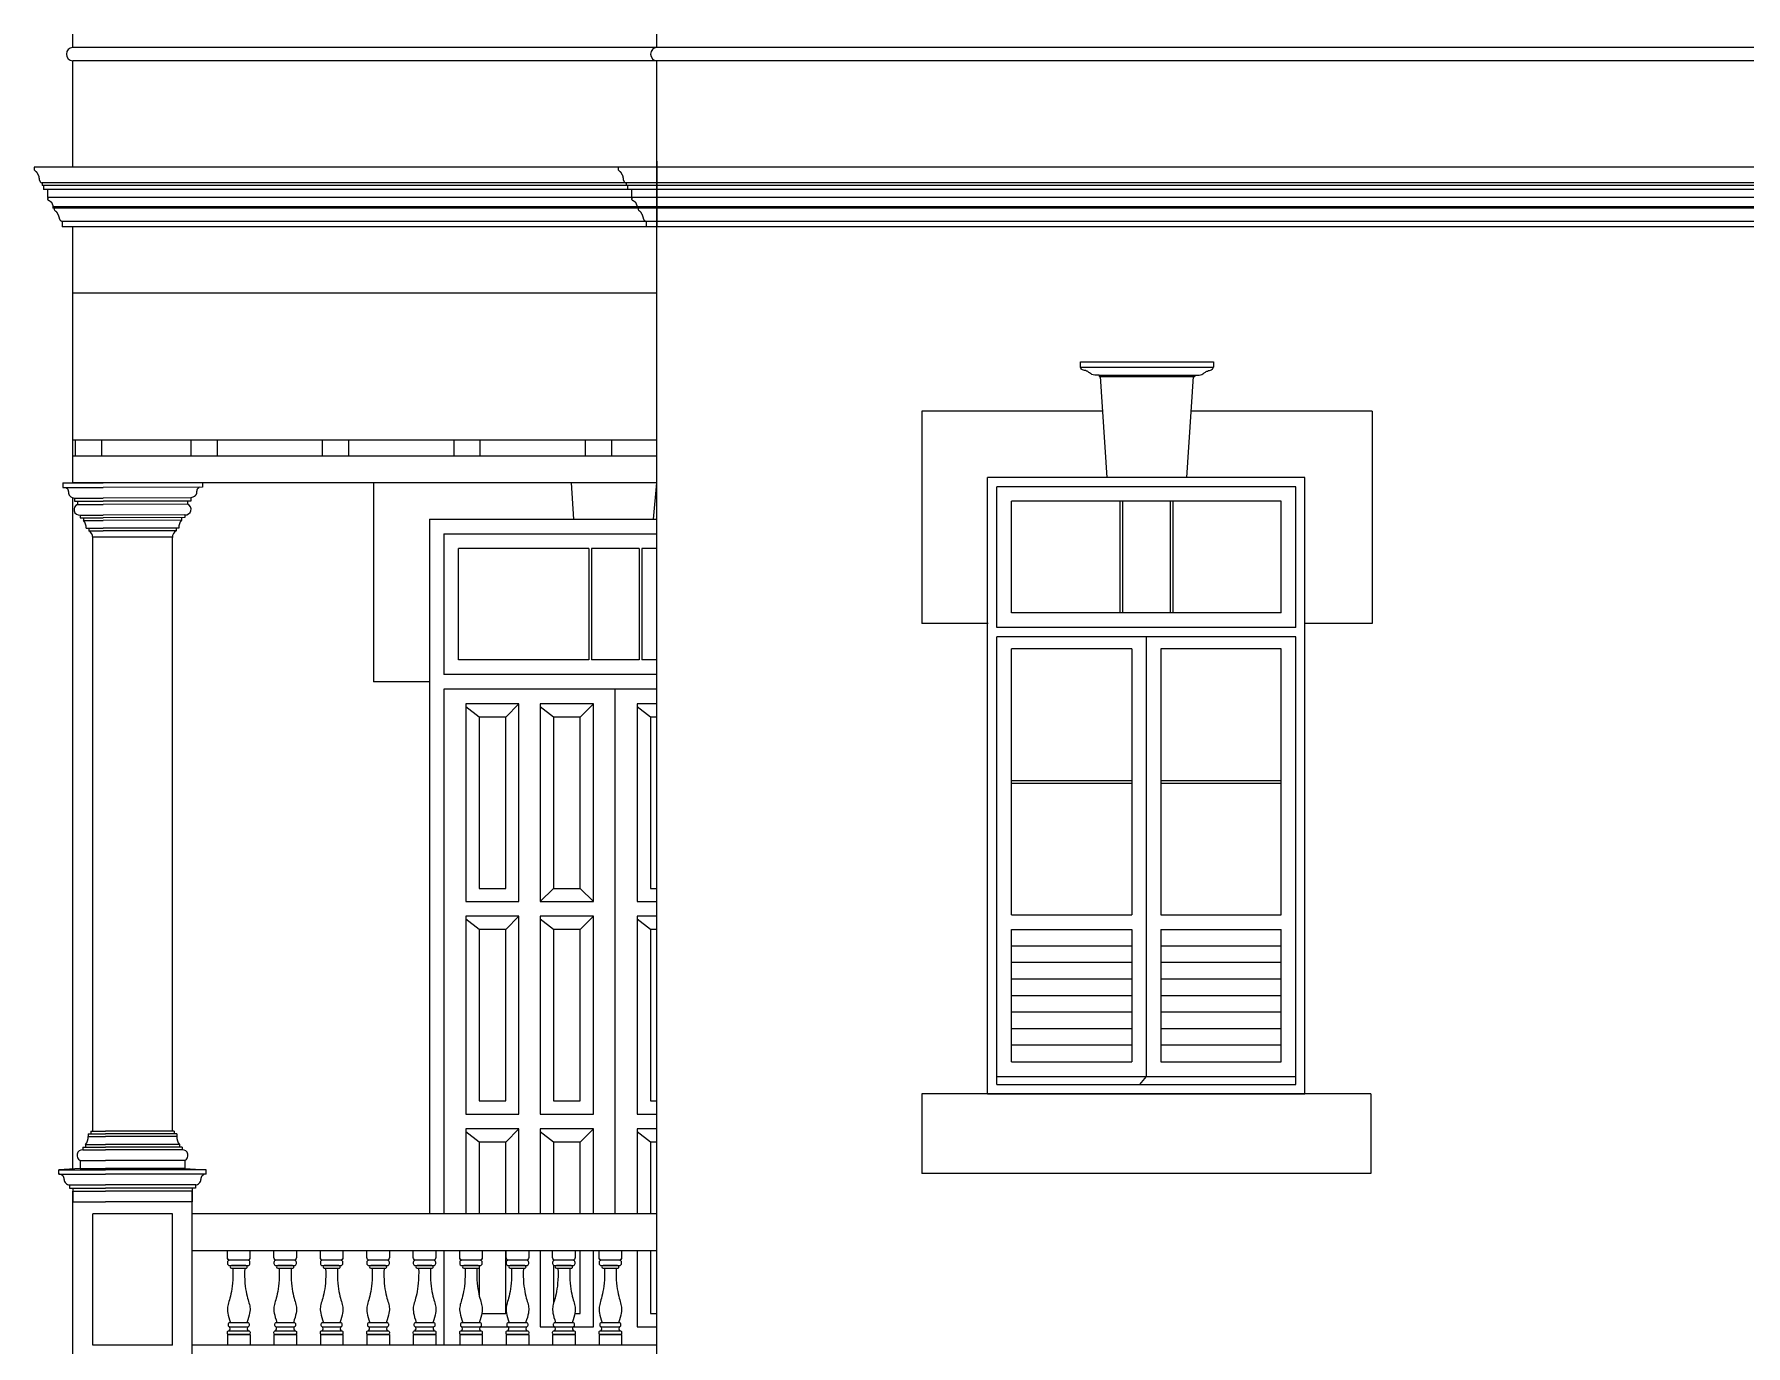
# Model space of a CAD drawing. Extents: x -1098 to 3016, y -832 to 644.
# Drawn here: x -893.5 to -764.6, y -389.8 to -291.1 of the extents above; entities that cross this region are included whole.
import ezdxf

# ---------------------------------------------------------------- set-up
doc = ezdxf.new("R2010")
doc.units = 0
doc.header["$MEASUREMENT"] = 0
for name, color, linetype in [('ESQUADRIAS', 2, 'CONTINUOUS'), ('PAREDE', 1, 'CONTINUOUS'), ('PAREDES', 7, 'CONTINUOUS'), ('VARANDA', 1, 'CONTINUOUS')]:
    doc.layers.add(name, color=color, linetype=linetype)

msp = doc.modelspace()

# ---------------------------------------------------------------- linework, layer by layer
at = {"layer": 'ESQUADRIAS', "color": 4}
for points in [[(-890.622, -292.063), (-890.622, -291.063)], [(-890.622, -301.063), (-890.622, -293.063)], [(-893.522, -301.063), (-893.522, -301.263)], [(-890.622, -301.063), (-891.422, -301.063), (-891.422, -301.063), (-891.422, -301.063), (-893.522, -301.063)], [(-893.522, -301.263), (-893.494, -301.298), (-893.469, -301.327), (-893.446, -301.35), (-893.427, -301.368), (-893.41, -301.382), (-893.395, -301.395), (-893.382, -301.406), (-893.37, -301.416), (-893.359, -301.427), (-893.349, -301.439), (-893.341, -301.451), (-893.332, -301.463), (-893.325, -301.476), (-893.318, -301.488), (-893.312, -301.5), (-893.305, -301.512), (-893.299, -301.523), (-893.294, -301.533), (-893.288, -301.544), (-893.281, -301.555), (-893.275, -301.566), (-893.268, -301.579), (-893.261, -301.593), (-893.252, -301.608), (-893.243, -301.625), (-893.234, -301.644), (-893.224, -301.665), (-893.214, -301.686), (-893.205, -301.709), (-893.196, -301.732), (-893.188, -301.755), (-893.181, -301.778), (-893.176, -301.801), (-893.172, -301.824), (-893.168, -301.847), (-893.166, -301.87), (-893.163, -301.892), (-893.161, -301.914), (-893.159, -301.936), (-893.156, -301.958), (-893.152, -301.979), (-893.147, -302), (-893.142, -302.021), (-893.136, -302.042), (-893.129, -302.062), (-893.121, -302.083), (-893.113, -302.102), (-893.105, -302.122), (-893.096, -302.141), (-893.085, -302.16), (-893.072, -302.178), (-893.055, -302.197), (-893.032, -302.214), (-893.003, -302.231), (-892.967, -302.247), (-892.922, -302.263)], [(-891.422, -301.063), (-891.422, -301.063)], [(-892.922, -302.263), (-892.922, -302.463)], [(-892.822, -302.463), (-892.922, -302.463)], [(-892.822, -302.463), (-892.822, -302.763)], [(-892.522, -302.763), (-892.822, -302.763)], [(-892.522, -302.763), (-892.522, -303.363)], [(-892.422, -303.363), (-892.522, -303.363)], [(-892.422, -303.363), (-892.444, -303.373), (-892.461, -303.381), (-892.475, -303.389), (-892.486, -303.396), (-892.495, -303.402), (-892.501, -303.408), (-892.506, -303.414), (-892.51, -303.42), (-892.513, -303.425), (-892.515, -303.431), (-892.517, -303.436), (-892.519, -303.442), (-892.52, -303.447), (-892.52, -303.453), (-892.52, -303.458), (-892.52, -303.464), (-892.519, -303.47), (-892.519, -303.476), (-892.517, -303.481), (-892.516, -303.487), (-892.514, -303.493), (-892.511, -303.498), (-892.509, -303.504), (-892.505, -303.509), (-892.502, -303.514), (-892.498, -303.519), (-892.494, -303.523), (-892.49, -303.527), (-892.485, -303.531), (-892.48, -303.535), (-892.475, -303.538), (-892.469, -303.541), (-892.464, -303.544), (-892.458, -303.547), (-892.452, -303.55), (-892.446, -303.553), (-892.44, -303.556), (-892.434, -303.559), (-892.428, -303.562), (-892.422, -303.566), (-892.416, -303.571), (-892.409, -303.575), (-892.403, -303.581), (-892.397, -303.586), (-892.391, -303.591), (-892.384, -303.596), (-892.378, -303.601), (-892.371, -303.606), (-892.365, -303.61), (-892.358, -303.615), (-892.351, -303.619), (-892.344, -303.623), (-892.338, -303.626), (-892.331, -303.63), (-892.324, -303.635), (-892.317, -303.639), (-892.31, -303.644), (-892.303, -303.65), (-892.297, -303.655), (-892.29, -303.661), (-892.284, -303.667), (-892.277, -303.673), (-892.271, -303.679), (-892.265, -303.685), (-892.259, -303.691), (-892.253, -303.696), (-892.247, -303.702), (-892.241, -303.707), (-892.236, -303.713), (-892.23, -303.719), (-892.225, -303.726), (-892.22, -303.733), (-892.215, -303.741), (-892.21, -303.749), (-892.205, -303.758), (-892.201, -303.768), (-892.196, -303.778), (-892.191, -303.789), (-892.186, -303.801), (-892.182, -303.813), (-892.177, -303.826), (-892.172, -303.84), (-892.166, -303.855), (-892.159, -303.872), (-892.152, -303.891), (-892.143, -303.913), (-892.134, -303.936), (-892.122, -303.963)], [(-892.122, -303.963), (-892.122, -304.163)], [(-892.022, -304.163), (-892.122, -304.163)], [(-892.022, -304.163), (-892.022, -304.263)], [(-892.022, -304.263), (-891.994, -304.298), (-891.969, -304.327), (-891.946, -304.35), (-891.927, -304.368), (-891.91, -304.382), (-891.895, -304.395), (-891.882, -304.406), (-891.87, -304.416), (-891.859, -304.427), (-891.849, -304.439), (-891.841, -304.451), (-891.832, -304.463), (-891.825, -304.476), (-891.818, -304.488), (-891.812, -304.5), (-891.805, -304.512), (-891.799, -304.523), (-891.794, -304.533), (-891.788, -304.544), (-891.781, -304.555), (-891.775, -304.566), (-891.768, -304.579), (-891.761, -304.593), (-891.752, -304.608), (-891.743, -304.625), (-891.734, -304.644), (-891.724, -304.665), (-891.714, -304.686), (-891.704, -304.708), (-891.695, -304.73), (-891.686, -304.752), (-891.679, -304.774), (-891.672, -304.795), (-891.667, -304.815), (-891.662, -304.835), (-891.659, -304.854), (-891.655, -304.873), (-891.652, -304.891), (-891.649, -304.908), (-891.645, -304.924), (-891.642, -304.94), (-891.637, -304.955), (-891.632, -304.97), (-891.627, -304.984), (-891.621, -304.997), (-891.614, -305.01), (-891.607, -305.022), (-891.599, -305.034), (-891.591, -305.046), (-891.58, -305.058), (-891.567, -305.071), (-891.55, -305.084), (-891.528, -305.1), (-891.5, -305.118), (-891.465, -305.139), (-891.422, -305.163)], [(-891.422, -305.163), (-891.422, -305.563)], [(-890.622, -305.563), (-891.422, -305.563)], [(-890.622, -324.842), (-890.622, -305.563)], [(-846.642, -310.563), (-890.622, -310.563)], [(-814.732, -315.73), (-804.732, -315.73)], [(-814.732, -316.13), (-814.732, -315.73)], [(-804.732, -315.73), (-804.732, -316.13)], [(-814.732, -316.13), (-804.732, -316.13)], [(-813.332, -316.73), (-806.132, -316.73)], [(-813.332, -316.73), (-813.332, -316.83)], [(-813.332, -316.83), (-806.132, -316.83)], [(-812.732, -324.43), (-813.232, -316.83)], [(-806.732, -324.43), (-806.232, -316.83)], [(-806.132, -316.73), (-806.132, -316.83)], [(-813.061, -319.43), (-826.682, -319.43)], [(-826.682, -319.43), (-826.682, -335.43)], [(-792.782, -319.43), (-806.403, -319.43)], [(-792.782, -319.43), (-792.782, -335.43)], [(-846.714, -321.63), (-890.622, -321.63)], [(-888.434, -322.83), (-888.434, -321.63), (-890.434, -321.63), (-890.434, -322.83)], [(-879.726, -322.83), (-879.726, -321.63), (-881.726, -321.63), (-881.726, -322.83)], [(-869.83, -322.83), (-869.83, -321.63), (-871.83, -321.63), (-871.83, -322.83)], [(-859.934, -322.83), (-859.934, -321.63), (-861.934, -321.63), (-861.934, -322.83)], [(-850.038, -322.83), (-850.038, -321.63), (-852.038, -321.63), (-852.038, -322.83)], [(-846.642, -322.83), (-890.622, -322.83)], [(-891.381, -324.842), (-888.321, -324.842)], [(-891.381, -324.842), (-891.381, -325.182)], [(-891.181, -325.182), (-891.128, -325.211), (-891.085, -325.24), (-891.051, -325.268), (-891.024, -325.296), (-891.003, -325.325), (-890.987, -325.353), (-890.975, -325.382), (-890.967, -325.411), (-890.96, -325.441), (-890.955, -325.471), (-890.951, -325.501), (-890.948, -325.531), (-890.945, -325.56), (-890.942, -325.589), (-890.938, -325.616), (-890.934, -325.642), (-890.928, -325.666), (-890.922, -325.689), (-890.914, -325.71), (-890.904, -325.731), (-890.893, -325.751), (-890.881, -325.77), (-890.868, -325.789), (-890.853, -325.808), (-890.836, -325.828), (-890.816, -325.848), (-890.79, -325.868), (-890.756, -325.889), (-890.712, -325.911), (-890.657, -325.934), (-890.587, -325.957), (-890.501, -325.982)], [(-846.642, -324.83), (-890.622, -324.83)], [(-890.622, -376.485), (-890.622, -325.945)], [(-890.501, -325.982), (-890.501, -326.222)], [(-881.062, -325.17), (-881.115, -325.199), (-881.158, -325.228), (-881.193, -325.256), (-881.22, -325.284), (-881.241, -325.313), (-881.256, -325.341), (-881.268, -325.37), (-881.277, -325.399), (-881.283, -325.429), (-881.288, -325.459), (-881.293, -325.489), (-881.296, -325.519), (-881.299, -325.548), (-881.302, -325.577), (-881.305, -325.604), (-881.31, -325.63), (-881.315, -325.654), (-881.322, -325.677), (-881.33, -325.698), (-881.339, -325.719), (-881.35, -325.739), (-881.362, -325.758), (-881.376, -325.777), (-881.391, -325.796), (-881.407, -325.816), (-881.428, -325.836), (-881.454, -325.856), (-881.488, -325.877), (-881.531, -325.899), (-881.587, -325.922), (-881.657, -325.945), (-881.742, -325.97)], [(-881.742, -325.97), (-881.742, -326.21)], [(-880.862, -324.83), (-880.862, -325.17)], [(-890.261, -326.222), (-890.261, -326.462)], [(-890.061, -327.262), (-890.061, -327.462)], [(-882.182, -327.25), (-882.182, -327.45)], [(-881.982, -326.21), (-881.982, -326.45)], [(-889.821, -327.462), (-889.821, -327.662)], [(-889.421, -328.262), (-889.421, -328.462)], [(-882.822, -328.25), (-882.822, -328.45)], [(-882.422, -327.45), (-882.422, -327.65)], [(-889.122, -373.65), (-889.121, -328.93)], [(-883.122, -328.93), (-889.121, -328.93)], [(-883.122, -373.65), (-883.122, -328.93)], [(-821.682, -335.43), (-826.682, -335.43)], [(-792.782, -335.43), (-797.782, -335.43)], [(-883.122, -373.65), (-883.122, -365.792)], [(-792.882, -370.83), (-826.682, -370.83)], [(-826.682, -370.83), (-826.682, -376.83)], [(-792.882, -370.83), (-792.882, -376.83)], [(-889.262, -373.65), (-889.262, -373.85)], [(-889.262, -373.65), (-888.162, -373.65)], [(-882.982, -373.65), (-888.162, -373.65)], [(-882.982, -373.65), (-882.982, -373.85)], [(-889.862, -374.85), (-889.862, -375.05)], [(-889.662, -374.65), (-889.662, -374.85)], [(-889.462, -373.85), (-889.462, -374.05)], [(-882.782, -373.85), (-882.782, -374.05)], [(-882.582, -374.65), (-882.582, -374.85)], [(-882.382, -374.85), (-882.382, -375.05)], [(-890.062, -375.85), (-890.062, -376.45)], [(-882.182, -375.85), (-882.182, -376.45)], [(-890.062, -376.45), (-891.662, -376.55)], [(-891.662, -376.89), (-891.662, -376.55)], [(-882.182, -376.45), (-880.582, -376.55)], [(-880.582, -376.89), (-880.582, -376.55)], [(-792.882, -376.83), (-826.682, -376.83)], [(-890.862, -377.69), (-890.862, -377.93)], [(-890.622, -377.93), (-890.622, -378.17)], [(-890.622, -378.17), (-890.622, -378.981)], [(-890.622, -395.97), (-890.622, -378.17)], [(-881.622, -377.93), (-881.622, -378.17)], [(-881.622, -395.97), (-881.622, -378.17)], [(-881.382, -377.69), (-881.382, -377.93)], [(-890.622, -378.981), (-888.162, -378.981)], [(-883.122, -379.87), (-889.122, -379.87)], [(-889.122, -389.77), (-889.122, -379.87)], [(-881.622, -378.981), (-888.162, -378.981)], [(-883.122, -389.77), (-883.122, -379.87)], [(-846.642, -379.87), (-881.622, -379.87)], [(-846.642, -382.67), (-881.622, -382.67)], [(-883.122, -389.77), (-889.122, -389.77)], [(-846.642, -389.77), (-881.622, -389.77)]]:
    msp.add_lwpolyline(points, dxfattribs=at)
for points in [[(-813.332, -316.73, -0.0600935), (-813.662, -316.735, -0.0909883), (-813.873, -316.673, -0.051052), (-814.1, -316.527, 0.0656871), (-814.281, -316.418, 0.0741832), (-814.442, -316.375, -0.0829102), (-814.587, -316.333, -0.1265659), (-814.659, -316.272, -0.0744438), (-814.732, -316.13)], [(-806.132, -316.73, 0.0600935), (-805.802, -316.735, 0.0909883), (-805.592, -316.673, 0.051052), (-805.365, -316.527, -0.0656871), (-805.184, -316.418, -0.0741832), (-805.022, -316.375, 0.0829102), (-804.878, -316.333, 0.1265659), (-804.805, -316.272, 0.0744438), (-804.732, -316.13)]]:
    msp.add_lwpolyline(points, format="xyb", dxfattribs=at)
at = {"layer": 'ESQUADRIAS', "color": 2}
for points in [[(-797.832, -324.43), (-821.732, -324.43)], [(-821.732, -370.83), (-821.732, -324.43)], [(-797.832, -370.83), (-797.832, -324.43)], [(-798.532, -325.13), (-821.032, -325.13)], [(-821.032, -335.73), (-821.032, -325.13)], [(-798.532, -335.73), (-798.532, -325.13)], [(-799.632, -326.23), (-819.932, -326.23)], [(-819.932, -334.63), (-819.932, -326.23)], [(-811.782, -326.23), (-811.782, -334.63)], [(-811.582, -326.23), (-811.582, -334.63)], [(-807.982, -326.23), (-807.982, -334.63)], [(-807.782, -326.23), (-807.782, -334.63)], [(-799.632, -334.63), (-799.632, -326.23)], [(-863.769, -327.57), (-846.642, -327.57)], [(-863.769, -327.57), (-863.769, -379.87)], [(-862.669, -328.67), (-862.669, -339.27)], [(-862.669, -328.67), (-846.642, -328.67)], [(-861.569, -338.17), (-861.569, -329.77)], [(-851.769, -329.77), (-861.569, -329.77)], [(-851.769, -329.77), (-851.769, -338.17)], [(-851.569, -329.77), (-851.569, -338.17)], [(-847.969, -329.77), (-851.569, -329.77)], [(-847.969, -329.77), (-847.969, -338.17)], [(-847.769, -329.77), (-847.769, -338.17)], [(-846.642, -329.77), (-847.769, -329.77)], [(-799.632, -334.63), (-819.932, -334.63)], [(-798.532, -335.73), (-821.032, -335.73)], [(-798.532, -336.43), (-821.032, -336.43)], [(-821.032, -370.13), (-821.032, -336.43)], [(-810.882, -337.33), (-819.932, -337.33)], [(-819.932, -347.45), (-819.932, -337.33)], [(-810.882, -337.33), (-810.882, -347.45)], [(-809.782, -336.43), (-809.782, -369.53)], [(-799.632, -337.33), (-808.682, -337.33)], [(-808.682, -337.33), (-808.682, -347.45)], [(-799.632, -347.45), (-799.632, -337.33)], [(-798.532, -370.13), (-798.532, -336.43)], [(-851.769, -338.17), (-861.569, -338.17)], [(-847.969, -338.17), (-851.569, -338.17)], [(-846.642, -338.17), (-847.769, -338.17)], [(-846.642, -339.27), (-862.669, -339.27)], [(-846.642, -340.37), (-862.669, -340.37)], [(-862.669, -340.37), (-862.669, -379.87)], [(-858.019, -342.47), (-857.019, -341.47)], [(-852.419, -342.47), (-851.419, -341.47)], [(-849.769, -379.87), (-849.769, -340.37)], [(-846.642, -341.47), (-848.119, -341.47), (-848.119, -356.37), (-846.642, -356.37)], [(-860.019, -342.47), (-861.019, -341.695)], [(-854.419, -342.47), (-855.419, -341.695)], [(-847.119, -342.47), (-848.119, -341.695)], [(-846.642, -342.47), (-847.119, -342.47), (-847.119, -355.37), (-846.642, -355.37)], [(-819.932, -347.25), (-810.882, -347.25)], [(-819.932, -347.45), (-810.882, -347.45)], [(-819.932, -357.37), (-819.932, -347.45)], [(-810.882, -347.45), (-810.882, -357.37)], [(-808.682, -347.25), (-799.632, -347.25)], [(-808.682, -347.45), (-808.682, -357.37)], [(-808.682, -347.45), (-799.632, -347.45)], [(-799.632, -357.37), (-799.632, -347.45)], [(-854.419, -355.37), (-855.419, -356.37)], [(-852.419, -355.37), (-851.419, -356.37)], [(-860.019, -358.47), (-861.019, -357.695)], [(-858.019, -358.47), (-857.019, -357.47)], [(-854.419, -358.47), (-855.419, -357.695)], [(-852.419, -358.47), (-851.419, -357.47)], [(-846.642, -357.47), (-848.119, -357.47), (-848.119, -372.37), (-846.642, -372.37)], [(-847.119, -358.47), (-848.119, -357.695)], [(-819.932, -357.37), (-810.882, -357.37)], [(-808.682, -357.37), (-799.632, -357.37)], [(-846.642, -358.47), (-847.119, -358.47), (-847.119, -371.37), (-846.642, -371.37)], [(-819.932, -358.47), (-810.882, -358.47)], [(-819.932, -368.43), (-819.932, -358.47)], [(-810.882, -358.47), (-810.882, -368.43)], [(-808.682, -358.47), (-808.682, -358.613)], [(-808.682, -358.47), (-799.632, -358.47)], [(-808.682, -358.613), (-808.682, -368.43)], [(-799.632, -358.613), (-799.632, -358.47)], [(-799.632, -368.43), (-799.632, -358.613)], [(-810.882, -359.715), (-819.932, -359.715)], [(-799.632, -359.715), (-808.682, -359.715)], [(-810.882, -360.96), (-819.932, -360.96)], [(-799.632, -360.96), (-808.682, -360.96)], [(-810.882, -362.205), (-819.932, -362.205)], [(-810.882, -363.45), (-819.932, -363.45)], [(-799.632, -362.205), (-808.682, -362.205)], [(-799.632, -363.45), (-808.682, -363.45)], [(-810.882, -364.695), (-819.932, -364.695)], [(-799.632, -364.695), (-808.682, -364.695)], [(-810.882, -365.94), (-819.932, -365.94)], [(-799.632, -365.94), (-808.682, -365.94)], [(-810.882, -367.185), (-819.932, -367.185)], [(-799.632, -367.185), (-808.682, -367.185)], [(-819.932, -368.43), (-810.882, -368.43)], [(-819.932, -368.43), (-810.882, -368.43)], [(-808.682, -368.43), (-799.632, -368.43)], [(-821.032, -369.53), (-798.532, -369.53)], [(-809.782, -369.53), (-810.281, -370.13)], [(-821.732, -370.83), (-797.832, -370.83)], [(-821.032, -370.13), (-798.532, -370.13)], [(-857.019, -379.87), (-857.019, -373.47), (-861.019, -373.47), (-861.019, -379.87)], [(-860.019, -374.47), (-861.019, -373.695)], [(-858.019, -374.47), (-857.019, -373.47)], [(-851.419, -379.87), (-851.419, -373.47), (-855.419, -373.47), (-855.419, -379.87)], [(-854.419, -374.47), (-855.419, -373.695)], [(-852.419, -374.47), (-851.419, -373.47)], [(-846.642, -373.47), (-848.119, -373.47), (-848.119, -379.87)], [(-847.119, -374.47), (-848.119, -373.695)], [(-858.019, -379.87), (-858.019, -374.47), (-860.019, -374.47), (-860.019, -379.87)], [(-852.419, -379.87), (-852.419, -374.47), (-854.419, -374.47), (-854.419, -379.87)], [(-846.642, -374.47), (-847.119, -374.47), (-847.119, -379.87)], [(-862.669, -382.67), (-862.669, -389.77)], [(-859.815, -387.37), (-858.019, -387.37), (-858.019, -382.67)], [(-855.419, -382.67), (-855.419, -388.37), (-854.318, -388.37)], [(-852.958, -388.37), (-851.419, -388.37), (-851.419, -382.67)], [(-852.819, -387.37), (-852.419, -387.37), (-852.419, -382.67)], [(-848.119, -382.67), (-848.119, -388.37), (-846.642, -388.37)], [(-847.119, -382.67), (-847.119, -387.37), (-846.642, -387.37)], [(-860.019, -383.77), (-860.019, -383.795)], [(-860.019, -383.945), (-860.019, -386.007)], [(-854.419, -383.32), (-854.419, -383.402)], [(-854.419, -383.741), (-854.419, -386.609)], [(-859.954, -388.37), (-859.954, -388.37), (-857.816, -388.37)]]:
    msp.add_lwpolyline(points, dxfattribs=at)
at = {"layer": 'ESQUADRIAS'}
for points in [[(-867.966, -324.83), (-867.966, -339.828)], [(-852.881, -327.57), (-853.062, -324.83)], [(-846.881, -327.57), (-846.642, -324.83)], [(-863.769, -339.828), (-867.966, -339.828)], [(-846.642, -379.87), (-846.642, -378.17)], [(-846.642, -389.77), (-846.642, -382.67)]]:
    msp.add_lwpolyline(points, dxfattribs=at)
at = {"layer": 'ESQUADRIAS', "color": 2}
for points in [[(-861.019, -356.37), (-857.019, -356.37), (-857.019, -341.47), (-861.019, -341.47)], [(-855.419, -356.37), (-851.419, -356.37), (-851.419, -341.47), (-855.419, -341.47)], [(-860.019, -355.37), (-858.019, -355.37), (-858.019, -342.47), (-860.019, -342.47)], [(-854.419, -355.37), (-852.419, -355.37), (-852.419, -342.47), (-854.419, -342.47)], [(-861.019, -372.37), (-857.019, -372.37), (-857.019, -357.47), (-861.019, -357.47)], [(-855.419, -372.37), (-851.419, -372.37), (-851.419, -357.47), (-855.419, -357.47)], [(-860.019, -371.37), (-858.019, -371.37), (-858.019, -358.47), (-860.019, -358.47)], [(-854.419, -371.37), (-852.419, -371.37), (-852.419, -358.47), (-854.419, -358.47)]]:
    msp.add_lwpolyline(points, close=True, dxfattribs=at)
at = {"layer": 'ESQUADRIAS', "color": 4}
for centre, radius, start, end in [((-890.592, -292.563), 0.501, 93.51462, 266.48538), ((-890.114, -326.85), 0.415, 110.73869, 277.33379), ((-882.129, -326.838), 0.415, 262.66621, 69.26131), ((-890.335, -328.167), 0.721, 352.40833, 44.46157), ((-889.665, -328.949), 0.544, 358.04604, 63.36796), ((-882.578, -328.937), 0.544, 116.63204, 181.95396), ((-881.908, -328.155), 0.721, 135.53843, 187.59167), ((-889.879, -375.471), 0.421, 87.75469, 244.17282), ((-890.278, -374.111), 0.818, 318.82884, 4.30126), ((-881.967, -374.111), 0.818, 175.69874, 221.17116), ((-882.366, -375.471), 0.421, 295.82718, 92.24531), ((-891.643, -377.271), 0.381, 357.07463, 92.92537), ((-890.872, -377.3), 0.39, 178.53366, 271.46634), ((-881.372, -377.3), 0.39, 268.53366, 1.46634), ((-880.602, -377.271), 0.381, 87.07463, 182.92537)]:
    msp.add_arc(centre, radius, start, end, dxfattribs=at)
at = {"layer": 'PAREDE', "color": 2}
for points in [[(-683.042, -292.063), (-890.622, -292.063)], [(-683.042, -293.063), (-890.622, -293.063)], [(-889.862, -374.85), (-888.162, -374.85)], [(-889.862, -375.05), (-888.162, -375.05)], [(-889.662, -374.65), (-888.162, -374.65)], [(-889.462, -373.85), (-888.162, -373.85)], [(-889.462, -374.05), (-888.162, -374.05)], [(-882.782, -373.85), (-888.162, -373.85)], [(-882.782, -374.05), (-888.162, -374.05)], [(-882.582, -374.65), (-888.162, -374.65)], [(-882.382, -374.85), (-888.162, -374.85)], [(-882.382, -375.05), (-888.162, -375.05)], [(-890.062, -375.85), (-888.162, -375.85)], [(-882.182, -375.85), (-888.162, -375.85)], [(-891.662, -376.55), (-888.162, -376.55)], [(-891.662, -376.89), (-888.162, -376.89)], [(-890.062, -376.45), (-888.162, -376.45)], [(-882.182, -376.45), (-888.162, -376.45)], [(-880.582, -376.55), (-888.162, -376.55)], [(-880.582, -376.89), (-888.162, -376.89)], [(-890.882, -377.69), (-888.162, -377.69)], [(-890.862, -377.93), (-888.162, -377.93)], [(-890.622, -378.17), (-888.162, -378.17)], [(-881.362, -377.69), (-888.162, -377.69)], [(-881.382, -377.93), (-888.162, -377.93)], [(-881.622, -378.17), (-888.162, -378.17)]]:
    msp.add_lwpolyline(points, dxfattribs=at)
at = {"layer": 'PAREDE', "color": 6}
msp.add_lwpolyline([(-881.622, -378.17), (-881.622, -378.981)], dxfattribs=at)
at = {"layer": 'PAREDES'}
for points in [[(-846.642, -292.063), (-846.642, -291.063)], [(-846.642, -379.87), (-846.642, -293.063)], [(-849.542, -301.063), (-849.542, -301.263)], [(-846.642, -301.063), (-847.442, -301.063), (-847.442, -301.063), (-847.442, -301.063), (-849.542, -301.063)], [(-849.542, -301.263), (-849.514, -301.298), (-849.489, -301.327), (-849.466, -301.35), (-849.447, -301.368), (-849.43, -301.382), (-849.415, -301.395), (-849.402, -301.406), (-849.39, -301.416), (-849.379, -301.427), (-849.369, -301.439), (-849.361, -301.451), (-849.352, -301.463), (-849.345, -301.476), (-849.338, -301.488), (-849.332, -301.5), (-849.325, -301.512), (-849.319, -301.523), (-849.314, -301.533), (-849.308, -301.544), (-849.301, -301.555), (-849.295, -301.566), (-849.288, -301.579), (-849.281, -301.593), (-849.272, -301.608), (-849.263, -301.625), (-849.254, -301.644), (-849.244, -301.665), (-849.234, -301.686), (-849.225, -301.709), (-849.216, -301.732), (-849.208, -301.755), (-849.201, -301.778), (-849.196, -301.801), (-849.192, -301.824), (-849.188, -301.847), (-849.186, -301.87), (-849.183, -301.892), (-849.181, -301.914), (-849.179, -301.936), (-849.176, -301.958), (-849.172, -301.979), (-849.167, -302), (-849.162, -302.021), (-849.156, -302.042), (-849.149, -302.062), (-849.141, -302.083), (-849.133, -302.102), (-849.125, -302.122), (-849.116, -302.141), (-849.105, -302.16), (-849.092, -302.178), (-849.075, -302.197), (-849.052, -302.214), (-849.023, -302.231), (-848.987, -302.247), (-848.942, -302.263)], [(-847.442, -301.063), (-847.442, -301.063)], [(-846.642, -300.623), (-846.642, -305.563)], [(-848.942, -302.263), (-848.942, -302.463)], [(-848.842, -302.463), (-848.942, -302.463)], [(-848.842, -302.463), (-848.842, -302.763)], [(-848.542, -302.763), (-848.842, -302.763)], [(-848.542, -302.763), (-848.542, -303.363)], [(-848.442, -303.363), (-848.542, -303.363)], [(-848.442, -303.363), (-848.464, -303.373), (-848.481, -303.381), (-848.495, -303.389), (-848.506, -303.396), (-848.515, -303.402), (-848.521, -303.408), (-848.526, -303.414), (-848.53, -303.42), (-848.533, -303.425), (-848.535, -303.431), (-848.537, -303.436), (-848.539, -303.442), (-848.54, -303.447), (-848.54, -303.453), (-848.54, -303.458), (-848.54, -303.464), (-848.539, -303.47), (-848.539, -303.476), (-848.537, -303.481), (-848.536, -303.487), (-848.534, -303.493), (-848.531, -303.498), (-848.529, -303.504), (-848.525, -303.509), (-848.522, -303.514), (-848.518, -303.519), (-848.514, -303.523), (-848.51, -303.527), (-848.505, -303.531), (-848.5, -303.535), (-848.495, -303.538), (-848.489, -303.541), (-848.484, -303.544), (-848.478, -303.547), (-848.472, -303.55), (-848.466, -303.553), (-848.46, -303.556), (-848.454, -303.559), (-848.448, -303.562), (-848.442, -303.566), (-848.436, -303.571), (-848.429, -303.575), (-848.423, -303.581), (-848.417, -303.586), (-848.411, -303.591), (-848.404, -303.596), (-848.398, -303.601), (-848.391, -303.606), (-848.385, -303.61), (-848.378, -303.615), (-848.371, -303.619), (-848.364, -303.623), (-848.358, -303.626), (-848.351, -303.63), (-848.344, -303.635), (-848.337, -303.639), (-848.33, -303.644), (-848.323, -303.65), (-848.317, -303.655), (-848.31, -303.661), (-848.304, -303.667), (-848.297, -303.673), (-848.291, -303.679), (-848.285, -303.685), (-848.279, -303.691), (-848.273, -303.696), (-848.267, -303.702), (-848.261, -303.707), (-848.256, -303.713), (-848.25, -303.719), (-848.245, -303.726), (-848.24, -303.733), (-848.235, -303.741), (-848.23, -303.749), (-848.225, -303.758), (-848.221, -303.768), (-848.216, -303.778), (-848.211, -303.789), (-848.206, -303.801), (-848.202, -303.813), (-848.197, -303.826), (-848.192, -303.84), (-848.186, -303.855), (-848.179, -303.872), (-848.172, -303.891), (-848.163, -303.913), (-848.154, -303.936), (-848.142, -303.963)], [(-848.142, -303.963), (-848.142, -304.163)], [(-848.042, -304.163), (-848.142, -304.163)], [(-848.042, -304.163), (-848.042, -304.263)], [(-848.042, -304.263), (-848.014, -304.298), (-847.989, -304.327), (-847.966, -304.35), (-847.947, -304.368), (-847.93, -304.382), (-847.915, -304.395), (-847.902, -304.406), (-847.89, -304.416), (-847.879, -304.427), (-847.869, -304.439), (-847.861, -304.451), (-847.852, -304.463), (-847.845, -304.476), (-847.838, -304.488), (-847.832, -304.5), (-847.825, -304.512), (-847.819, -304.523), (-847.814, -304.533), (-847.808, -304.544), (-847.801, -304.555), (-847.795, -304.566), (-847.788, -304.579), (-847.781, -304.593), (-847.772, -304.608), (-847.763, -304.625), (-847.754, -304.644), (-847.744, -304.665), (-847.734, -304.686), (-847.724, -304.708), (-847.715, -304.73), (-847.706, -304.752), (-847.699, -304.774), (-847.692, -304.795), (-847.687, -304.815), (-847.682, -304.835), (-847.679, -304.854), (-847.675, -304.873), (-847.672, -304.891), (-847.669, -304.908), (-847.665, -304.924), (-847.662, -304.94), (-847.657, -304.955), (-847.652, -304.97), (-847.647, -304.984), (-847.641, -304.997), (-847.634, -305.01), (-847.627, -305.022), (-847.619, -305.034), (-847.611, -305.046), (-847.6, -305.058), (-847.587, -305.071), (-847.57, -305.084), (-847.548, -305.1), (-847.52, -305.118), (-847.485, -305.139), (-847.442, -305.163)], [(-847.442, -305.163), (-847.442, -305.563)], [(-846.642, -305.563), (-847.442, -305.563)], [(-846.642, -408.83), (-846.642, -379.87)]]:
    msp.add_lwpolyline(points, dxfattribs=at)
at = {"layer": 'PAREDES', "color": 2}
for points in [[(-682.242, -301.063), (-891.422, -301.063)], [(-680.742, -302.263), (-892.922, -302.263)], [(-680.842, -302.463), (-892.822, -302.463)], [(-681.142, -302.763), (-892.522, -302.763)], [(-681.242, -303.363), (-892.422, -303.363)], [(-681.542, -304.048), (-892.122, -304.048)], [(-681.642, -304.163), (-892.022, -304.163)], [(-682.242, -305.163), (-891.422, -305.163)], [(-683.042, -305.563), (-890.622, -305.563)]]:
    msp.add_lwpolyline(points, dxfattribs=at)
at = {"layer": 'PAREDES'}
msp.add_arc((-846.612, -292.563), 0.501, 93.51462, 266.48538, dxfattribs=at)
at = {"layer": 'VARANDA'}
for p, q in [((-878.773, -383.87), (-878.773, -383.87)), ((-877.576, -383.77), (-878.673, -383.77)), ((-875.275, -383.87), (-875.275, -383.87)), ((-874.078, -383.77), (-875.175, -383.77)), ((-871.777, -383.87), (-871.777, -383.87)), ((-870.58, -383.77), (-871.677, -383.77)), ((-868.279, -383.87), (-868.279, -383.87)), ((-867.082, -383.77), (-868.179, -383.77)), ((-864.781, -383.87), (-864.781, -383.87)), ((-863.584, -383.77), (-864.681, -383.77)), ((-861.283, -383.87), (-861.283, -383.87)), ((-860.086, -383.77), (-861.183, -383.77)), ((-857.785, -383.87), (-857.785, -383.87)), ((-856.588, -383.77), (-857.685, -383.77)), ((-854.287, -383.87), (-854.287, -383.87)), ((-853.09, -383.77), (-854.187, -383.77)), ((-850.789, -383.87), (-850.789, -383.87)), ((-849.592, -383.77), (-850.689, -383.77))]:
    msp.add_line(p, q, dxfattribs=at)
at = {"layer": 'VARANDA', "color": 2}
for points in [[(-891.381, -325.182), (-888.321, -325.182)], [(-890.501, -325.982), (-888.321, -325.982)], [(-880.862, -325.17), (-888.321, -325.182)], [(-881.742, -325.97), (-888.321, -325.982)], [(-890.501, -326.222), (-888.321, -326.222)], [(-890.261, -326.462), (-888.321, -326.462)], [(-890.061, -327.262), (-888.321, -327.262)], [(-881.742, -326.21), (-888.321, -326.222)], [(-881.982, -326.45), (-888.321, -326.462)], [(-882.182, -327.25), (-888.321, -327.262)], [(-890.061, -327.462), (-888.321, -327.462)], [(-889.821, -327.662), (-888.321, -327.662)], [(-889.621, -328.262), (-888.321, -328.262)], [(-889.421, -328.462), (-888.321, -328.462)], [(-882.182, -327.45), (-888.321, -327.462)], [(-882.422, -327.65), (-888.321, -327.662)], [(-882.622, -328.25), (-888.321, -328.262)], [(-882.822, -328.45), (-888.321, -328.462)]]:
    msp.add_lwpolyline(points, dxfattribs=at)
at = {"layer": 'VARANDA'}
for points in [[(-880.862, -324.83), (-883.922, -324.83)], [(-878.573, -383.97), (-878.565, -384.277), (-878.566, -384.565), (-878.576, -384.834), (-878.593, -385.084), (-878.617, -385.316), (-878.646, -385.53), (-878.679, -385.726), (-878.715, -385.904), (-878.753, -386.066), (-878.792, -386.212), (-878.829, -386.345), (-878.866, -386.468), (-878.899, -386.583), (-878.927, -386.691), (-878.95, -386.796), (-878.967, -386.9), (-878.976, -387.004), (-878.976, -387.113), (-878.966, -387.23), (-878.946, -387.359), (-878.914, -387.503), (-878.871, -387.668), (-878.814, -387.855), (-878.744, -388.07)], [(-878.573, -383.97), (-878.573, -384.113)], [(-877.676, -383.97), (-877.684, -384.277), (-877.683, -384.565), (-877.673, -384.834), (-877.656, -385.084), (-877.632, -385.316), (-877.603, -385.53), (-877.57, -385.726), (-877.534, -385.904), (-877.496, -386.066), (-877.457, -386.212), (-877.419, -386.345), (-877.383, -386.468), (-877.35, -386.583), (-877.322, -386.691), (-877.298, -386.796), (-877.282, -386.9), (-877.273, -387.004), (-877.273, -387.113), (-877.283, -387.23), (-877.303, -387.359), (-877.334, -387.503), (-877.378, -387.668), (-877.435, -387.855), (-877.505, -388.07)], [(-877.676, -383.97), (-877.676, -384.113)], [(-875.075, -383.97), (-875.067, -384.277), (-875.068, -384.565), (-875.078, -384.834), (-875.095, -385.084), (-875.119, -385.316), (-875.148, -385.53), (-875.181, -385.726), (-875.217, -385.904), (-875.255, -386.066), (-875.294, -386.212), (-875.331, -386.345), (-875.368, -386.468), (-875.401, -386.583), (-875.429, -386.691), (-875.452, -386.796), (-875.469, -386.9), (-875.478, -387.004), (-875.478, -387.113), (-875.468, -387.23), (-875.448, -387.359), (-875.416, -387.503), (-875.373, -387.668), (-875.316, -387.855), (-875.246, -388.07)], [(-875.075, -383.97), (-875.075, -384.113)], [(-874.178, -383.97), (-874.186, -384.277), (-874.185, -384.565), (-874.175, -384.834), (-874.158, -385.084), (-874.134, -385.316), (-874.105, -385.53), (-874.072, -385.726), (-874.036, -385.904), (-873.998, -386.066), (-873.959, -386.212), (-873.921, -386.345), (-873.885, -386.468), (-873.852, -386.583), (-873.824, -386.691), (-873.8, -386.796), (-873.784, -386.9), (-873.775, -387.004), (-873.775, -387.113), (-873.785, -387.23), (-873.805, -387.359), (-873.836, -387.503), (-873.88, -387.668), (-873.937, -387.855), (-874.007, -388.07)], [(-874.178, -383.97), (-874.178, -384.113)], [(-871.577, -383.97), (-871.569, -384.277), (-871.57, -384.565), (-871.58, -384.834), (-871.597, -385.084), (-871.621, -385.316), (-871.65, -385.53), (-871.683, -385.726), (-871.719, -385.904), (-871.757, -386.066), (-871.796, -386.212), (-871.833, -386.345), (-871.87, -386.468), (-871.903, -386.583), (-871.931, -386.691), (-871.954, -386.796), (-871.971, -386.9), (-871.98, -387.004), (-871.98, -387.113), (-871.97, -387.23), (-871.95, -387.359), (-871.918, -387.503), (-871.875, -387.668), (-871.818, -387.855), (-871.748, -388.07)], [(-871.577, -383.97), (-871.577, -384.113)], [(-870.68, -383.97), (-870.688, -384.277), (-870.687, -384.565), (-870.677, -384.834), (-870.66, -385.084), (-870.636, -385.316), (-870.607, -385.53), (-870.574, -385.726), (-870.538, -385.904), (-870.5, -386.066), (-870.461, -386.212), (-870.423, -386.345), (-870.387, -386.468), (-870.354, -386.583), (-870.326, -386.691), (-870.302, -386.796), (-870.286, -386.9), (-870.277, -387.004), (-870.277, -387.113), (-870.287, -387.23), (-870.307, -387.359), (-870.338, -387.503), (-870.382, -387.668), (-870.439, -387.855), (-870.509, -388.07)], [(-870.68, -383.97), (-870.68, -384.113)], [(-868.079, -383.97), (-868.071, -384.277), (-868.072, -384.565), (-868.082, -384.834), (-868.099, -385.084), (-868.123, -385.316), (-868.152, -385.53), (-868.185, -385.726), (-868.221, -385.904), (-868.259, -386.066), (-868.298, -386.212), (-868.335, -386.345), (-868.372, -386.468), (-868.405, -386.583), (-868.433, -386.691), (-868.456, -386.796), (-868.473, -386.9), (-868.482, -387.004), (-868.482, -387.113), (-868.472, -387.23), (-868.452, -387.359), (-868.42, -387.503), (-868.377, -387.668), (-868.32, -387.855), (-868.25, -388.07)], [(-868.079, -383.97), (-868.079, -384.113)], [(-867.182, -383.97), (-867.19, -384.277), (-867.189, -384.565), (-867.179, -384.834), (-867.162, -385.084), (-867.138, -385.316), (-867.109, -385.53), (-867.076, -385.726), (-867.04, -385.904), (-867.002, -386.066), (-866.963, -386.212), (-866.925, -386.345), (-866.889, -386.468), (-866.856, -386.583), (-866.828, -386.691), (-866.804, -386.796), (-866.788, -386.9), (-866.779, -387.004), (-866.779, -387.113), (-866.789, -387.23), (-866.809, -387.359), (-866.84, -387.503), (-866.884, -387.668), (-866.941, -387.855), (-867.011, -388.07)], [(-867.182, -383.97), (-867.182, -384.113)], [(-864.581, -383.97), (-864.573, -384.277), (-864.574, -384.565), (-864.584, -384.834), (-864.601, -385.084), (-864.625, -385.316), (-864.654, -385.53), (-864.687, -385.726), (-864.723, -385.904), (-864.761, -386.066), (-864.8, -386.212), (-864.837, -386.345), (-864.874, -386.468), (-864.907, -386.583), (-864.935, -386.691), (-864.958, -386.796), (-864.975, -386.9), (-864.984, -387.004), (-864.984, -387.113), (-864.974, -387.23), (-864.954, -387.359), (-864.922, -387.503), (-864.879, -387.668), (-864.822, -387.855), (-864.752, -388.07)], [(-864.581, -383.97), (-864.581, -384.113)], [(-863.684, -383.97), (-863.692, -384.277), (-863.691, -384.565), (-863.681, -384.834), (-863.664, -385.084), (-863.64, -385.316), (-863.611, -385.53), (-863.578, -385.726), (-863.542, -385.904), (-863.504, -386.066), (-863.465, -386.212), (-863.427, -386.345), (-863.391, -386.468), (-863.358, -386.583), (-863.33, -386.691), (-863.306, -386.796), (-863.29, -386.9), (-863.281, -387.004), (-863.281, -387.113), (-863.291, -387.23), (-863.311, -387.359), (-863.342, -387.503), (-863.386, -387.668), (-863.443, -387.855), (-863.513, -388.07)], [(-863.684, -383.97), (-863.684, -384.113)], [(-861.083, -383.97), (-861.075, -384.277), (-861.076, -384.565), (-861.086, -384.834), (-861.103, -385.084), (-861.127, -385.316), (-861.156, -385.53), (-861.189, -385.726), (-861.225, -385.904), (-861.263, -386.066), (-861.302, -386.212), (-861.339, -386.345), (-861.376, -386.468), (-861.409, -386.583), (-861.437, -386.691), (-861.46, -386.796), (-861.477, -386.9), (-861.486, -387.004), (-861.486, -387.113), (-861.476, -387.23), (-861.456, -387.359), (-861.424, -387.503), (-861.381, -387.668), (-861.324, -387.855), (-861.254, -388.07)], [(-861.083, -383.97), (-861.083, -384.113)], [(-860.186, -383.97), (-860.194, -384.277), (-860.193, -384.565), (-860.183, -384.834), (-860.166, -385.084), (-860.142, -385.316), (-860.113, -385.53), (-860.08, -385.726), (-860.044, -385.904), (-860.006, -386.066), (-859.967, -386.212), (-859.929, -386.345), (-859.893, -386.468), (-859.86, -386.583), (-859.832, -386.691), (-859.808, -386.796), (-859.792, -386.9), (-859.783, -387.004), (-859.783, -387.113), (-859.793, -387.23), (-859.813, -387.359), (-859.844, -387.503), (-859.888, -387.668), (-859.945, -387.855), (-860.015, -388.07)], [(-860.186, -383.97), (-860.186, -384.113)], [(-857.585, -383.97), (-857.577, -384.277), (-857.578, -384.565), (-857.588, -384.834), (-857.605, -385.084), (-857.629, -385.316), (-857.658, -385.53), (-857.691, -385.726), (-857.727, -385.904), (-857.765, -386.066), (-857.804, -386.212), (-857.841, -386.345), (-857.878, -386.468), (-857.911, -386.583), (-857.939, -386.691), (-857.962, -386.796), (-857.979, -386.9), (-857.988, -387.004), (-857.988, -387.113), (-857.978, -387.23), (-857.958, -387.359), (-857.926, -387.503), (-857.883, -387.668), (-857.826, -387.855), (-857.756, -388.07)], [(-857.585, -383.97), (-857.585, -384.113)], [(-856.688, -383.97), (-856.696, -384.277), (-856.695, -384.565), (-856.685, -384.834), (-856.668, -385.084), (-856.644, -385.316), (-856.615, -385.53), (-856.582, -385.726), (-856.546, -385.904), (-856.508, -386.066), (-856.469, -386.212), (-856.431, -386.345), (-856.395, -386.468), (-856.362, -386.583), (-856.334, -386.691), (-856.31, -386.796), (-856.294, -386.9), (-856.285, -387.004), (-856.285, -387.113), (-856.295, -387.23), (-856.315, -387.359), (-856.346, -387.503), (-856.39, -387.668), (-856.447, -387.855), (-856.517, -388.07)], [(-856.688, -383.97), (-856.688, -384.113)], [(-854.087, -383.97), (-854.079, -384.277), (-854.08, -384.565), (-854.09, -384.834), (-854.107, -385.084), (-854.131, -385.316), (-854.16, -385.53), (-854.193, -385.726), (-854.229, -385.904), (-854.267, -386.066), (-854.306, -386.212), (-854.343, -386.345), (-854.38, -386.468), (-854.413, -386.583), (-854.441, -386.691), (-854.464, -386.796), (-854.481, -386.9), (-854.49, -387.004), (-854.49, -387.113), (-854.48, -387.23), (-854.46, -387.359), (-854.428, -387.503), (-854.385, -387.668), (-854.328, -387.855), (-854.258, -388.07)], [(-854.087, -383.97), (-854.087, -384.113)], [(-853.19, -383.97), (-853.198, -384.277), (-853.197, -384.565), (-853.187, -384.834), (-853.17, -385.084), (-853.146, -385.316), (-853.117, -385.53), (-853.084, -385.726), (-853.048, -385.904), (-853.01, -386.066), (-852.971, -386.212), (-852.933, -386.345), (-852.897, -386.468), (-852.864, -386.583), (-852.836, -386.691), (-852.812, -386.796), (-852.796, -386.9), (-852.787, -387.004), (-852.787, -387.113), (-852.797, -387.23), (-852.817, -387.359), (-852.848, -387.503), (-852.892, -387.668), (-852.949, -387.855), (-853.019, -388.07)], [(-853.19, -383.97), (-853.19, -384.113)], [(-850.589, -383.97), (-850.581, -384.277), (-850.582, -384.565), (-850.592, -384.834), (-850.609, -385.084), (-850.633, -385.316), (-850.662, -385.53), (-850.695, -385.726), (-850.731, -385.904), (-850.769, -386.066), (-850.808, -386.212), (-850.845, -386.345), (-850.882, -386.468), (-850.915, -386.583), (-850.943, -386.691), (-850.966, -386.796), (-850.983, -386.9), (-850.992, -387.004), (-850.992, -387.113), (-850.982, -387.23), (-850.962, -387.359), (-850.93, -387.503), (-850.887, -387.668), (-850.83, -387.855), (-850.76, -388.07)], [(-850.589, -383.97), (-850.589, -384.113)], [(-849.692, -383.97), (-849.7, -384.277), (-849.699, -384.565), (-849.689, -384.834), (-849.672, -385.084), (-849.648, -385.316), (-849.619, -385.53), (-849.586, -385.726), (-849.55, -385.904), (-849.512, -386.066), (-849.473, -386.212), (-849.435, -386.345), (-849.399, -386.468), (-849.366, -386.583), (-849.338, -386.691), (-849.314, -386.796), (-849.298, -386.9), (-849.289, -387.004), (-849.289, -387.113), (-849.299, -387.23), (-849.319, -387.359), (-849.35, -387.503), (-849.394, -387.668), (-849.451, -387.855), (-849.521, -388.07)], [(-849.692, -383.97), (-849.692, -384.113)], [(-878.974, -388.97), (-878.974, -389.77)], [(-878.974, -388.97), (-877.274, -388.97)], [(-877.274, -388.97), (-877.274, -389.77)], [(-875.476, -388.97), (-875.476, -389.77)], [(-875.476, -388.97), (-873.776, -388.97)], [(-873.776, -388.97), (-873.776, -389.77)], [(-871.978, -388.97), (-871.978, -389.77)], [(-871.978, -388.97), (-870.278, -388.97)], [(-870.278, -388.97), (-870.278, -389.77)], [(-868.48, -388.97), (-868.48, -389.77)], [(-868.48, -388.97), (-866.78, -388.97)], [(-866.78, -388.97), (-866.78, -389.77)], [(-864.982, -388.97), (-864.982, -389.77)], [(-864.982, -388.97), (-863.282, -388.97)], [(-863.282, -388.97), (-863.282, -389.77)], [(-861.484, -388.97), (-861.484, -389.77)], [(-861.484, -388.97), (-859.784, -388.97)], [(-859.784, -388.97), (-859.784, -389.77)], [(-857.986, -388.97), (-857.986, -389.77)], [(-857.986, -388.97), (-856.286, -388.97)], [(-856.286, -388.97), (-856.286, -389.77)], [(-854.488, -388.97), (-854.488, -389.77)], [(-854.488, -388.97), (-852.788, -388.97)], [(-852.788, -388.97), (-852.788, -389.77)], [(-850.99, -388.97), (-850.99, -389.77)], [(-850.99, -388.97), (-849.29, -388.97)], [(-849.29, -388.97), (-849.29, -389.77)], [(-877.274, -389.77), (-878.974, -389.77)], [(-873.776, -389.77), (-875.476, -389.77)], [(-870.278, -389.77), (-871.978, -389.77)], [(-866.78, -389.77), (-868.48, -389.77)], [(-863.282, -389.77), (-864.982, -389.77)], [(-859.784, -389.77), (-861.484, -389.77)], [(-856.286, -389.77), (-857.986, -389.77)], [(-852.788, -389.77), (-854.488, -389.77)], [(-849.29, -389.77), (-850.99, -389.77)]]:
    msp.add_lwpolyline(points, dxfattribs=at)
for points in [[(-877.276, -382.67), (-877.276, -383.17, -0.4142136), (-877.476, -383.37), (-878.773, -383.37, -0.4142136), (-878.973, -383.17), (-878.973, -382.67)], [(-873.778, -382.67), (-873.778, -383.17, -0.4142136), (-873.978, -383.37), (-875.275, -383.37, -0.4142136), (-875.475, -383.17), (-875.475, -382.67)], [(-870.28, -382.67), (-870.28, -383.17, -0.4142136), (-870.48, -383.37), (-871.777, -383.37, -0.4142136), (-871.977, -383.17), (-871.977, -382.67)], [(-866.782, -382.67), (-866.782, -383.17, -0.4142136), (-866.982, -383.37), (-868.279, -383.37, -0.4142136), (-868.479, -383.17), (-868.479, -382.67)], [(-863.284, -382.67), (-863.284, -383.17, -0.4142136), (-863.484, -383.37), (-864.781, -383.37, -0.4142136), (-864.981, -383.17), (-864.981, -382.67)], [(-859.786, -382.67), (-859.786, -383.17, -0.4142136), (-859.986, -383.37), (-861.283, -383.37, -0.4142136), (-861.483, -383.17), (-861.483, -382.67)], [(-856.288, -382.67), (-856.288, -383.17, -0.4142136), (-856.488, -383.37), (-857.785, -383.37, -0.4142136), (-857.985, -383.17), (-857.985, -382.67)], [(-852.79, -382.67), (-852.79, -383.17, -0.4142136), (-852.99, -383.37), (-854.287, -383.37, -0.4142136), (-854.487, -383.17), (-854.487, -382.67)], [(-849.292, -382.67), (-849.292, -383.17, -0.4142136), (-849.492, -383.37), (-850.789, -383.37, -0.4142136), (-850.989, -383.17), (-850.989, -382.67)], [(-878.673, -383.97), (-877.576, -383.97, 0.4142136), (-877.476, -383.87), (-877.476, -383.87)], [(-875.175, -383.97), (-874.078, -383.97, 0.4142136), (-873.978, -383.87), (-873.978, -383.87)], [(-871.677, -383.97), (-870.58, -383.97, 0.4142136), (-870.48, -383.87), (-870.48, -383.87)], [(-868.179, -383.97), (-867.082, -383.97, 0.4142136), (-866.982, -383.87), (-866.982, -383.87)], [(-864.681, -383.97), (-863.584, -383.97, 0.4142136), (-863.484, -383.87), (-863.484, -383.87)], [(-861.183, -383.97), (-860.086, -383.97, 0.4142136), (-859.986, -383.87), (-859.986, -383.87)], [(-857.685, -383.97), (-856.588, -383.97, 0.4142136), (-856.488, -383.87), (-856.488, -383.87)], [(-854.187, -383.97), (-853.09, -383.97, 0.4142136), (-852.99, -383.87), (-852.99, -383.87)], [(-850.689, -383.97), (-849.592, -383.97, 0.4142136), (-849.492, -383.87), (-849.492, -383.87)]]:
    msp.add_lwpolyline(points, format="xyb", dxfattribs=at)
for points in [[(-877.436, -383.373), (-878.813, -383.373, 0.4142136), (-878.973, -383.533), (-878.973, -383.61, 0.4142136), (-878.813, -383.77), (-877.436, -383.77, 0.4142136), (-877.276, -383.61), (-877.276, -383.533, 0.4142136)], [(-873.938, -383.373), (-875.315, -383.373, 0.4142136), (-875.475, -383.533), (-875.475, -383.61, 0.4142136), (-875.315, -383.77), (-873.938, -383.77, 0.4142136), (-873.778, -383.61), (-873.778, -383.533, 0.4142136)], [(-870.44, -383.373), (-871.817, -383.373, 0.4142136), (-871.977, -383.533), (-871.977, -383.61, 0.4142136), (-871.817, -383.77), (-870.44, -383.77, 0.4142136), (-870.28, -383.61), (-870.28, -383.533, 0.4142136)], [(-866.942, -383.373), (-868.319, -383.373, 0.4142136), (-868.479, -383.533), (-868.479, -383.61, 0.4142136), (-868.319, -383.77), (-866.942, -383.77, 0.4142136), (-866.782, -383.61), (-866.782, -383.533, 0.4142136)], [(-863.444, -383.373), (-864.821, -383.373, 0.4142136), (-864.981, -383.533), (-864.981, -383.61, 0.4142136), (-864.821, -383.77), (-863.444, -383.77, 0.4142136), (-863.284, -383.61), (-863.284, -383.533, 0.4142136)], [(-859.946, -383.373), (-861.323, -383.373, 0.4142136), (-861.483, -383.533), (-861.483, -383.61, 0.4142136), (-861.323, -383.77), (-859.946, -383.77, 0.4142136), (-859.786, -383.61), (-859.786, -383.533, 0.4142136)], [(-856.448, -383.373), (-857.825, -383.373, 0.4142136), (-857.985, -383.533), (-857.985, -383.61, 0.4142136), (-857.825, -383.77), (-856.448, -383.77, 0.4142136), (-856.288, -383.61), (-856.288, -383.533, 0.4142136)], [(-852.95, -383.373), (-854.327, -383.373, 0.4142136), (-854.487, -383.533), (-854.487, -383.61, 0.4142136), (-854.327, -383.77), (-852.95, -383.77, 0.4142136), (-852.79, -383.61), (-852.79, -383.533, 0.4142136)], [(-849.452, -383.373), (-850.829, -383.373, 0.4142136), (-850.989, -383.533), (-850.989, -383.61, 0.4142136), (-850.829, -383.77), (-849.452, -383.77, 0.4142136), (-849.292, -383.61), (-849.292, -383.533, 0.4142136)], [(-877.274, -388.79), (-877.274, -388.85, -0.4142136), (-877.394, -388.97), (-878.854, -388.97, -0.4142136), (-878.974, -388.85), (-878.974, -388.79, -0.4142136), (-878.854, -388.67), (-877.394, -388.67, -0.4142136)], [(-877.444, -388.07), (-878.804, -388.07, 0.4142136), (-878.924, -388.19), (-878.924, -388.25, 0.4142136), (-878.804, -388.37), (-877.444, -388.37, 0.4142136), (-877.324, -388.25), (-877.324, -388.19, 0.4142136)], [(-873.776, -388.79), (-873.776, -388.85, -0.4142136), (-873.896, -388.97), (-875.356, -388.97, -0.4142136), (-875.476, -388.85), (-875.476, -388.79, -0.4142136), (-875.356, -388.67), (-873.896, -388.67, -0.4142136)], [(-873.946, -388.07), (-875.306, -388.07, 0.4142136), (-875.426, -388.19), (-875.426, -388.25, 0.4142136), (-875.306, -388.37), (-873.946, -388.37, 0.4142136), (-873.826, -388.25), (-873.826, -388.19, 0.4142136)], [(-870.278, -388.79), (-870.278, -388.85, -0.4142136), (-870.398, -388.97), (-871.858, -388.97, -0.4142136), (-871.978, -388.85), (-871.978, -388.79, -0.4142136), (-871.858, -388.67), (-870.398, -388.67, -0.4142136)], [(-870.448, -388.07), (-871.808, -388.07, 0.4142136), (-871.928, -388.19), (-871.928, -388.25, 0.4142136), (-871.808, -388.37), (-870.448, -388.37, 0.4142136), (-870.328, -388.25), (-870.328, -388.19, 0.4142136)], [(-866.78, -388.79), (-866.78, -388.85, -0.4142136), (-866.9, -388.97), (-868.36, -388.97, -0.4142136), (-868.48, -388.85), (-868.48, -388.79, -0.4142136), (-868.36, -388.67), (-866.9, -388.67, -0.4142136)], [(-866.95, -388.07), (-868.31, -388.07, 0.4142136), (-868.43, -388.19), (-868.43, -388.25, 0.4142136), (-868.31, -388.37), (-866.95, -388.37, 0.4142136), (-866.83, -388.25), (-866.83, -388.19, 0.4142136)], [(-863.282, -388.79), (-863.282, -388.85, -0.4142136), (-863.402, -388.97), (-864.862, -388.97, -0.4142136), (-864.982, -388.85), (-864.982, -388.79, -0.4142136), (-864.862, -388.67), (-863.402, -388.67, -0.4142136)], [(-863.452, -388.07), (-864.812, -388.07, 0.4142136), (-864.932, -388.19), (-864.932, -388.25, 0.4142136), (-864.812, -388.37), (-863.452, -388.37, 0.4142136), (-863.332, -388.25), (-863.332, -388.19, 0.4142136)], [(-859.784, -388.79), (-859.784, -388.85, -0.4142136), (-859.904, -388.97), (-861.364, -388.97, -0.4142136), (-861.484, -388.85), (-861.484, -388.79, -0.4142136), (-861.364, -388.67), (-859.904, -388.67, -0.4142136)], [(-859.954, -388.07), (-861.314, -388.07, 0.4142136), (-861.434, -388.19), (-861.434, -388.25, 0.4142136), (-861.314, -388.37), (-859.954, -388.37, 0.4142136), (-859.834, -388.25), (-859.834, -388.19, 0.4142136)], [(-856.286, -388.79), (-856.286, -388.85, -0.4142136), (-856.406, -388.97), (-857.866, -388.97, -0.4142136), (-857.986, -388.85), (-857.986, -388.79, -0.4142136), (-857.866, -388.67), (-856.406, -388.67, -0.4142136)], [(-856.456, -388.07), (-857.816, -388.07, 0.4142136), (-857.936, -388.19), (-857.936, -388.25, 0.4142136), (-857.816, -388.37), (-856.456, -388.37, 0.4142136), (-856.336, -388.25), (-856.336, -388.19, 0.4142136)], [(-852.788, -388.79), (-852.788, -388.85, -0.4142136), (-852.908, -388.97), (-854.368, -388.97, -0.4142136), (-854.488, -388.85), (-854.488, -388.79, -0.4142136), (-854.368, -388.67), (-852.908, -388.67, -0.4142136)], [(-852.958, -388.07), (-854.318, -388.07, 0.4142136), (-854.438, -388.19), (-854.438, -388.25, 0.4142136), (-854.318, -388.37), (-852.958, -388.37, 0.4142136), (-852.838, -388.25), (-852.838, -388.19, 0.4142136)], [(-849.29, -388.79), (-849.29, -388.85, -0.4142136), (-849.41, -388.97), (-850.87, -388.97, -0.4142136), (-850.99, -388.85), (-850.99, -388.79, -0.4142136), (-850.87, -388.67), (-849.41, -388.67, -0.4142136)], [(-849.46, -388.07), (-850.82, -388.07, 0.4142136), (-850.94, -388.19), (-850.94, -388.25, 0.4142136), (-850.82, -388.37), (-849.46, -388.37, 0.4142136), (-849.34, -388.25), (-849.34, -388.19, 0.4142136)]]:
    msp.add_lwpolyline(points, format="xyb", close=True, dxfattribs=at)
for centre, radius, start, end in [((-878.673, -383.87), 0.1, 90, 180), ((-878.673, -383.87), 0.1, 180, 270), ((-877.576, -383.87), 0.1, 0, 90), ((-875.175, -383.87), 0.1, 90, 180), ((-875.175, -383.87), 0.1, 180, 270), ((-874.078, -383.87), 0.1, 0, 90), ((-871.677, -383.87), 0.1, 90, 180), ((-871.677, -383.87), 0.1, 180, 270), ((-870.58, -383.87), 0.1, 0, 90), ((-868.179, -383.87), 0.1, 90, 180), ((-868.179, -383.87), 0.1, 180, 270), ((-867.082, -383.87), 0.1, 0, 90), ((-864.681, -383.87), 0.1, 90, 180), ((-864.681, -383.87), 0.1, 180, 270), ((-863.584, -383.87), 0.1, 0, 90), ((-861.183, -383.87), 0.1, 90, 180), ((-861.183, -383.87), 0.1, 180, 270), ((-860.086, -383.87), 0.1, 0, 90), ((-857.685, -383.87), 0.1, 90, 180), ((-857.685, -383.87), 0.1, 180, 270), ((-856.588, -383.87), 0.1, 0, 90), ((-854.187, -383.87), 0.1, 90, 180), ((-854.187, -383.87), 0.1, 180, 270), ((-853.09, -383.87), 0.1, 0, 90), ((-850.689, -383.87), 0.1, 90, 180), ((-850.689, -383.87), 0.1, 180, 270), ((-849.592, -383.87), 0.1, 0, 90), ((-878.945, -388.515), 0.18, 300.17844, 53.44125), ((-877.304, -388.515), 0.18, 126.55875, 239.82156), ((-875.447, -388.515), 0.18, 300.17844, 53.44125), ((-873.806, -388.515), 0.18, 126.55875, 239.82156), ((-871.949, -388.515), 0.18, 300.17844, 53.44125), ((-870.308, -388.515), 0.18, 126.55875, 239.82156), ((-868.451, -388.515), 0.18, 300.17844, 53.44125), ((-866.81, -388.515), 0.18, 126.55875, 239.82156), ((-864.953, -388.515), 0.18, 300.17844, 53.44125), ((-863.312, -388.515), 0.18, 126.55875, 239.82156), ((-861.455, -388.515), 0.18, 300.17844, 53.44125), ((-859.814, -388.515), 0.18, 126.55875, 239.82156), ((-857.957, -388.515), 0.18, 300.17844, 53.44125), ((-856.316, -388.515), 0.18, 126.55875, 239.82156), ((-854.459, -388.515), 0.18, 300.17844, 53.44125), ((-852.818, -388.515), 0.18, 126.55875, 239.82156), ((-850.961, -388.515), 0.18, 300.17844, 53.44125), ((-849.32, -388.515), 0.18, 126.55875, 239.82156)]:
    msp.add_arc(centre, radius, start, end, dxfattribs=at)

doc.saveas('drawing.dxf')
